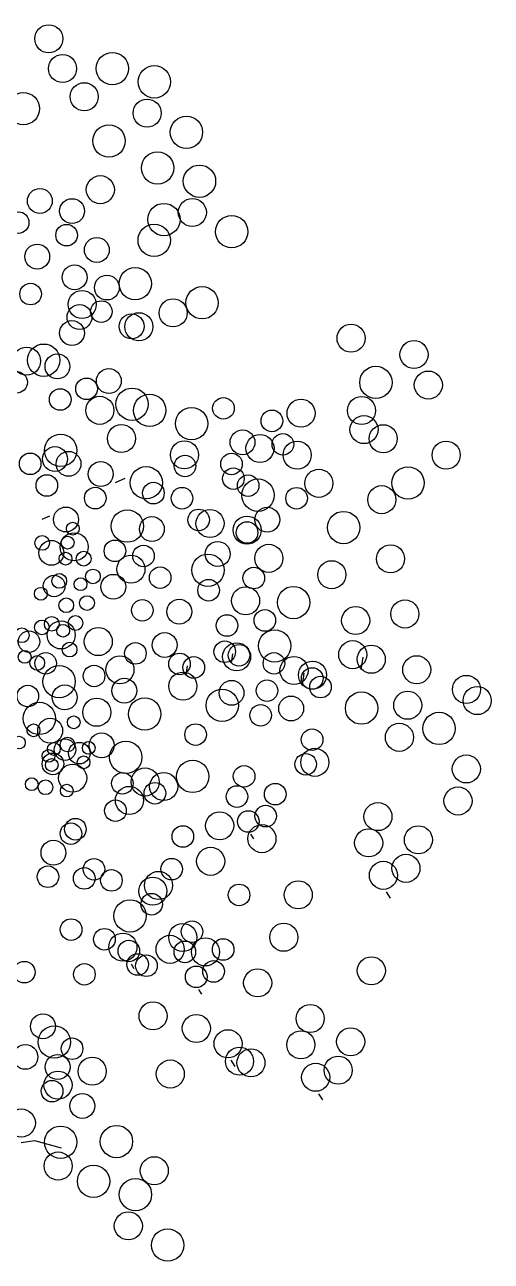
# Model space of a CAD drawing. Header units: millimetres. Extents: x 441156 to 441876, y 4514765 to 4515211.
# Drawn here: x 441431.068 to 441431.58, y 4514832.017 to 4514833.374 of the extents above; entities that cross this region are included whole.
import ezdxf

# ---------------------------------------------------------------- set-up
doc = ezdxf.new("R2010")
doc.units = ezdxf.units.MM
doc.layers.add('01_piscinas', color=254, linetype='Continuous')

msp = doc.modelspace()

# ---------------------------------------------------------------- linework, layer by layer
at = {"layer": '01_piscinas'}
for p, q in [((441431.1503235, 4514833.26178862, 0.00000053), (441431.15366096, 4514833.26323551, 0.00000053)), ((441431.07382353, 4514833.13139535, 0.00000053), (441431.07639082, 4514833.13250834, 0.00000053)), ((441431.16755683, 4514832.87201464, 0.00000053), (441431.17823673, 4514832.87664468, 0.00000053)), ((441431.08707995, 4514832.83156921, 0.00000053), (441431.09529525, 4514832.83513078, 0.00000053)), ((441431.10737516, 4514832.77191545, 0.00000053), (441431.10891501, 4514832.77130697, 0.00000053)), ((441431.29594423, 4514832.68391107, 0.00000053), (441431.29443332, 4514832.67346039, 0.00000053)), ((441431.4390804, 4514832.68005906, 0.00000053), (441431.43711621, 4514832.66647318, 0.00000053)), ((441431.24629627, 4514832.6705245, 0.00000053), (441431.24478536, 4514832.66007383, 0.00000053)), ((441431.37453805, 4514832.66265652, 0.00000053), (441431.37257387, 4514832.64907065, 0.00000053)), ((441431.31590066, 4514832.48580682, 0.00000053), (441431.3191057, 4514832.48056107, 0.00000053)), ((441431.46502376, 4514832.42252354, 0.00000053), (441431.46919031, 4514832.41570406, 0.00000053)), ((441431.18463196, 4514832.34360177, 0.00000053), (441431.187837, 4514832.33835602, 0.00000053)), ((441431.2586649, 4514832.31529006, 0.00000053), (441431.26186994, 4514832.3100443, 0.00000053)), ((441431.29437445, 4514832.23765698, 0.00000053), (441431.298541, 4514832.2308375, 0.00000053)), ((441431.39061727, 4514832.20085174, 0.00000053), (441431.39478382, 4514832.19403226, 0.00000053))]:
    msp.add_line(p, q, dxfattribs=at)
at = {"layer": '01_piscinas', "elevation": 0.00000053}
msp.add_lwpolyline([(441431.10820044, 4514832.14123502), (441431.07878697, 4514832.14898291), (441431.07878697, 4514832.14898291), (441431.06384337, 4514832.14699573)], dxfattribs=at)
at = {"layer": '01_piscinas'}
for centre, radius in [((441431.09424742, 4514833.35902143, 0.00000053), 0.01541533), ((441431.10933897, 4514833.32632043, 0.00000053), 0.01541533), ((441431.16410346, 4514833.32628989, 0.00000053), 0.01775907), ((441431.21014379, 4514833.31173719, 0.00000053), 0.01775907), ((441431.06631299, 4514833.28233725, 0.00000053), 0.01775907), ((441431.13313519, 4514833.29537297, 0.00000053), 0.01541533), ((441431.20228858, 4514833.27739203, 0.00000053), 0.01541533), ((441431.24547629, 4514833.25630782, 0.00000053), 0.01775907), ((441431.16035632, 4514833.24681938, 0.00000053), 0.01775907), ((441431.21375542, 4514833.21721365, 0.00000053), 0.01775907), ((441431.25979575, 4514833.20266094, 0.00000053), 0.01775907), ((441431.15088897, 4514833.19332853, 0.00000053), 0.01541533), ((441431.0844235, 4514833.18101171, 0.00000053), 0.01366082), ((441431.11983914, 4514833.16981732, 0.00000053), 0.01366082), ((441431.22074501, 4514833.16059699, 0.00000053), 0.01775907), ((441431.25194054, 4514833.16831579, 0.00000053), 0.01541533), ((441431.06060176, 4514833.15722946, 0.00000053), 0.01185795), ((441431.29512825, 4514833.14723157, 0.00000053), 0.01775907), ((441431.11379667, 4514833.14339797, 0.00000053), 0.01185795), ((441431.21000828, 4514833.13774314, 0.00000053), 0.01775907), ((441431.14701799, 4514833.12717934, 0.00000053), 0.01366082), ((441431.08154109, 4514833.11988054, 0.00000053), 0.01366082), ((441431.12261732, 4514833.09710691, 0.00000053), 0.01366082), ((441431.1892249, 4514833.09015638, 0.00000053), 0.01775907), ((441431.15803296, 4514833.08591252, 0.00000053), 0.01366082), ((441431.07425852, 4514833.07873374, 0.00000053), 0.01185795), ((441431.1308287, 4514833.06732983, 0.00000053), 0.01541533), ((441431.26263773, 4514833.06920409, 0.00000053), 0.01775907), ((441431.12799393, 4514833.05355563, 0.00000053), 0.01366082), ((441431.15199049, 4514833.05949317, 0.00000053), 0.01185795), ((441431.23080051, 4514833.05811015, 0.00000053), 0.01541533), ((441431.18521181, 4514833.04327454, 0.00000053), 0.01366082), ((441431.19318465, 4514833.04287369, 0.00000053), 0.01541533), ((441431.11973491, 4514833.03597574, 0.00000053), 0.01366082), ((441431.42629779, 4514833.03030935, 0.00000053), 0.01541533), ((441431.49545118, 4514833.01232842, 0.00000053), 0.01541533), ((441431.06980271, 4514833.00514826, 0.00000053), 0.01541533), ((441431.08867046, 4514833.0061721, 0.00000053), 0.01775907), ((441431.10374769, 4514832.99937055, 0.00000053), 0.01366082), ((441431.45351892, 4514832.98175577, 0.00000053), 0.01775907), ((441431.05882754, 4514832.98181166, 0.00000053), 0.01185795), ((441431.13572893, 4514832.9747196, 0.00000053), 0.01185795), ((441431.1602191, 4514832.9832534, 0.00000053), 0.01366082), ((441431.51120065, 4514832.97885508, 0.00000053), 0.01541533), ((441431.10679365, 4514832.96299925, 0.00000053), 0.01185795), ((441431.18569908, 4514832.95786402, 0.00000053), 0.01775907), ((441431.15028926, 4514832.95110496, 0.00000053), 0.01541533), ((441431.20505375, 4514832.95107443, 0.00000053), 0.01775907), ((441431.28611145, 4514832.95333437, 0.00000053), 0.01185795), ((441431.37133949, 4514832.94793303, 0.00000053), 0.01541533), ((441431.43780017, 4514832.95085877, 0.00000053), 0.01541533), ((441431.25109408, 4514832.93652172, 0.00000053), 0.01775907), ((441431.33930637, 4514832.93950289, 0.00000053), 0.01185795), ((441431.44049288, 4514832.9299521, 0.00000053), 0.01541533), ((441431.17408548, 4514832.9201575, 0.00000053), 0.01541533), ((441431.46159639, 4514832.91991131, 0.00000053), 0.01541533), ((441431.10726329, 4514832.90712179, 0.00000053), 0.01775907), ((441431.24323887, 4514832.90217657, 0.00000053), 0.01541533), ((441431.30705078, 4514832.91598546, 0.00000053), 0.01366082), ((441431.32628506, 4514832.90924747, 0.00000053), 0.01541533), ((441431.35142135, 4514832.91375416, 0.00000053), 0.01185795), ((441431.0737972, 4514832.89240792, 0.00000053), 0.01185795), ((441431.10103552, 4514832.89760719, 0.00000053), 0.01366082), ((441431.11592373, 4514832.89238443, 0.00000053), 0.01366082), ((441431.29495944, 4514832.89221854, 0.00000053), 0.01185795), ((441431.3670924, 4514832.90195579, 0.00000053), 0.01541533), ((441431.53074978, 4514832.90193038, 0.00000053), 0.01541533), ((441431.15133937, 4514832.88119004, 0.00000053), 0.01366082), ((441431.24383584, 4514832.88996797, 0.00000053), 0.01185795), ((441431.09210198, 4514832.86860218, 0.00000053), 0.01185795), ((441431.20130661, 4514832.87160391, 0.00000053), 0.01775907), ((441431.29703076, 4514832.87613648, 0.00000053), 0.01185795), ((441431.31326423, 4514832.8684128, 0.00000053), 0.01185795), ((441431.39088862, 4514832.87100833, 0.00000053), 0.01541533), ((441431.48881753, 4514832.87135773, 0.00000053), 0.01775907), ((441431.1452969, 4514832.85477069, 0.00000053), 0.01185795), ((441431.20917858, 4514832.86020985, 0.00000053), 0.01185795), ((441431.24056885, 4514832.85460086, 0.00000053), 0.01185795), ((441431.32406643, 4514832.85797261, 0.00000053), 0.01775907), ((441431.36645914, 4514832.85458132, 0.00000053), 0.01185795), ((441431.46004201, 4514832.8530274, 0.00000053), 0.01541533), ((441431.11304132, 4514832.83125326, 0.00000053), 0.01366082), ((441431.18052323, 4514832.82401716, 0.00000053), 0.01775907), ((441431.25887363, 4514832.83079512, 0.00000053), 0.01185795), ((441431.27132676, 4514832.82687114, 0.00000053), 0.01541533), ((441431.33420356, 4514832.83106389, 0.00000053), 0.01366082), ((441431.41810976, 4514832.82245474, 0.00000053), 0.01775907), ((441431.1206215, 4514832.82125808, 0.00000053), 0.00701654), ((441431.20747195, 4514832.82076765, 0.00000053), 0.01366082), ((441431.31213411, 4514832.81957946, 0.00000053), 0.01541533), ((441431.31206855, 4514832.81696364, 0.00000053), 0.01185795), ((441431.08694989, 4514832.80556792, 0.00000053), 0.00808333), ((441431.12212703, 4514832.80119061, 0.00000053), 0.01541533), ((441431.11495388, 4514832.805876, 0.00000053), 0.00701654), ((441431.0970541, 4514832.79464807, 0.00000053), 0.01366082), ((441431.13257006, 4514832.78824016, 0.00000053), 0.00808333), ((441431.16690297, 4514832.79684344, 0.00000053), 0.01185795), ((441431.19829324, 4514832.79123446, 0.00000053), 0.01185795), ((441431.27981297, 4514832.79344621, 0.00000053), 0.01366082), ((441431.33593033, 4514832.788632, 0.00000053), 0.01541533), ((441431.46962606, 4514832.78805361, 0.00000053), 0.01541533), ((441431.11265224, 4514832.78825669, 0.00000053), 0.00701654), ((441431.18448298, 4514832.77673446, 0.00000053), 0.01541533), ((441431.26910814, 4514832.77559629, 0.00000053), 0.01775907), ((441431.40508372, 4514832.77065107, 0.00000053), 0.01541533), ((441431.10010006, 4514832.75827677, 0.00000053), 0.01185795), ((441431.10578637, 4514832.76386851, 0.00000053), 0.00808333), ((441431.14270439, 4514832.76873823, 0.00000053), 0.00808333), ((441431.16519634, 4514832.75740125, 0.00000053), 0.01366082), ((441431.21659802, 4514832.76742872, 0.00000053), 0.01185795), ((441431.31944089, 4514832.7669838, 0.00000053), 0.01185795), ((441431.08552321, 4514832.7496995, 0.00000053), 0.00701654), ((441431.12912215, 4514832.76021241, 0.00000053), 0.00701654), ((441431.26979294, 4514832.75359723, 0.00000053), 0.01185795), ((441431.3104722, 4514832.74200009, 0.00000053), 0.01541533), ((441431.36315146, 4514832.74007841, 0.00000053), 0.01775907), ((441431.11344429, 4514832.73715332, 0.00000053), 0.00808333), ((441431.13623619, 4514832.73952642, 0.00000053), 0.00808333), ((441431.19701485, 4514832.73155802, 0.00000053), 0.01185795), ((441431.23753735, 4514832.7300798, 0.00000053), 0.01366082), ((441431.48544247, 4514832.72754701, 0.00000053), 0.01541533), ((441431.33160736, 4514832.72044026, 0.00000053), 0.01185795), ((441431.43138013, 4514832.72034978, 0.00000053), 0.01541533), ((441431.0866606, 4514832.71278167, 0.00000053), 0.00808333), ((441431.09747177, 4514832.71668158, 0.00000053), 0.00808333), ((441431.1078057, 4514832.7045262, 0.00000053), 0.01541533), ((441431.10999639, 4514832.70912557, 0.00000053), 0.00701654), ((441431.12357862, 4514832.71765139, 0.00000053), 0.00808333), ((441431.29002094, 4514832.71490393, 0.00000053), 0.01185795), ((441431.0646556, 4514832.70415498, 0.00000053), 0.00808333), ((441431.07250781, 4514832.69712296, 0.00000053), 0.01185795), ((441431.14861305, 4514832.69723452, 0.00000053), 0.01541533), ((441431.22155014, 4514832.69347461, 0.00000053), 0.01366082), ((441431.34236808, 4514832.69249166, 0.00000053), 0.01775907), ((441431.06772265, 4514832.68045971, 0.00000053), 0.00701654), ((441431.11711042, 4514832.68843958, 0.00000053), 0.00808333), ((441431.18939729, 4514832.68426441, 0.00000053), 0.01185795), ((441431.28751694, 4514832.68607806, 0.00000053), 0.01185795), ((441431.30056938, 4514832.6805184, 0.00000053), 0.01541533), ((441431.30317934, 4514832.68221023, 0.00000053), 0.01185795), ((441431.42812492, 4514832.68287615, 0.00000053), 0.01541533), ((441431.44848604, 4514832.67784797, 0.00000053), 0.01541533), ((441431.08154008, 4514832.67378346, 0.00000053), 0.00808333), ((441431.09081259, 4514832.67331722, 0.00000053), 0.01185795), ((441431.17240927, 4514832.66628706, 0.00000053), 0.01541533), ((441431.23786898, 4514832.6726915, 0.00000053), 0.01185795), ((441431.25353138, 4514832.66882366, 0.00000053), 0.01185795), ((441431.34157625, 4514832.67335347, 0.00000053), 0.01185795), ((441431.36358258, 4514832.66547362, 0.00000053), 0.01541533), ((441431.38394369, 4514832.66044543, 0.00000053), 0.01541533), ((441431.49840202, 4514832.66633418, 0.00000053), 0.01541533), ((441431.10558708, 4514832.65325135, 0.00000053), 0.01775907), ((441431.14400751, 4514832.65948574, 0.00000053), 0.01185795), ((441431.24156266, 4514832.64830613, 0.00000053), 0.01541533), ((441431.38361436, 4514832.65673195, 0.00000053), 0.01185795), ((441431.55305157, 4514832.6447262, 0.00000053), 0.01541533), ((441431.07122942, 4514832.63744652, 0.00000053), 0.01185795), ((441431.11175192, 4514832.63596831, 0.00000053), 0.01366082), ((441431.17722882, 4514832.64326711, 0.00000053), 0.01366082), ((441431.29497306, 4514832.64094982, 0.00000053), 0.01366082), ((441431.3339664, 4514832.64334538, 0.00000053), 0.01185795), ((441431.39273258, 4514832.64729856, 0.00000053), 0.01185795), ((441431.56490525, 4514832.6324628, 0.00000053), 0.01541533), ((441431.14695114, 4514832.61965515, 0.00000053), 0.01541533), ((441431.1996304, 4514832.61773347, 0.00000053), 0.01775907), ((441431.28475037, 4514832.62722191, 0.00000053), 0.01775907), ((441431.360477, 4514832.62378113, 0.00000053), 0.01366082), ((441431.43781788, 4514832.62420943, 0.00000053), 0.01775907), ((441431.48850922, 4514832.62732366, 0.00000053), 0.01541533), ((441431.08381978, 4514832.61282509, 0.00000053), 0.01775907), ((441431.3269543, 4514832.61629887, 0.00000053), 0.01185795), ((441431.522973, 4514832.60189014, 0.00000053), 0.01775907), ((441431.07749464, 4514832.59976647, 0.00000053), 0.00701654), ((441431.09576471, 4514832.59936311, 0.00000053), 0.01366082), ((441431.12169593, 4514832.60859099, 0.00000053), 0.00701654), ((441431.25550795, 4514832.59513737, 0.00000053), 0.01185795), ((441431.47939349, 4514832.59216321, 0.00000053), 0.01541533), ((441431.06132989, 4514832.58633557, 0.00000053), 0.00701654), ((441431.11483006, 4514832.58420281, 0.00000053), 0.00808333), ((441431.15223612, 4514832.58324597, 0.00000053), 0.01366082), ((441431.38348312, 4514832.5895715, 0.00000053), 0.01185795), ((441431.09396455, 4514832.57172219, 0.00000053), 0.00701654), ((441431.09982674, 4514832.57931768, 0.00000053), 0.00701654), ((441431.11208355, 4514832.57858, 0.00000053), 0.01185795), ((441431.12774595, 4514832.57471217, 0.00000053), 0.01185795), ((441431.13816584, 4514832.58054671, 0.00000053), 0.00701654), ((441431.17884702, 4514832.57014672, 0.00000053), 0.01775907), ((441431.38651323, 4514832.56465325, 0.00000053), 0.01541533), ((441431.09881067, 4514832.56299181, 0.00000053), 0.01185795), ((441431.0975251, 4514832.56169837, 0.00000053), 0.00701654), ((441431.1324614, 4514832.5647043, 0.00000053), 0.00701654), ((441431.25225985, 4514832.54919443, 0.00000053), 0.01775907), ((441431.37647102, 4514832.56252499, 0.00000053), 0.01185795), ((441431.55288096, 4514832.55741762, 0.00000053), 0.01541533), ((441431.12045082, 4514832.54732017, 0.00000053), 0.01541533), ((441431.1750828, 4514832.54157735, 0.00000053), 0.01185795), ((441431.20006152, 4514832.54312867, 0.00000053), 0.01541533), ((441431.22042263, 4514832.53810049, 0.00000053), 0.01541533), ((441431.308821, 4514832.54931938, 0.00000053), 0.01185795), ((441431.07549816, 4514832.54067199, 0.00000053), 0.00701654), ((441431.09065923, 4514832.53731019, 0.00000053), 0.00808333), ((441431.11399501, 4514832.53365409, 0.00000053), 0.00701654), ((441431.18280677, 4514832.52286402, 0.00000053), 0.01541533), ((441431.21078709, 4514832.53071516, 0.00000053), 0.01185795), ((441431.30095531, 4514832.52711495, 0.00000053), 0.01185795), ((441431.34299656, 4514832.52969268, 0.00000053), 0.01185795), ((441431.54376523, 4514832.52225716, 0.00000053), 0.01541533), ((441431.16747295, 4514832.51156926, 0.00000053), 0.01185795), ((441431.28196054, 4514832.49502522, 0.00000053), 0.01541533), ((441431.31342285, 4514832.49970887, 0.00000053), 0.01185795), ((441431.33249515, 4514832.50564809, 0.00000053), 0.01185795), ((441431.4558202, 4514832.50508986, 0.00000053), 0.01541533), ((441431.11859172, 4514832.48633912, 0.00000053), 0.01185795), ((441431.12346103, 4514832.49122572, 0.00000053), 0.01185795), ((441431.24150589, 4514832.48325754, 0.00000053), 0.01185795), ((441431.32837612, 4514832.48090437, 0.00000053), 0.01541533), ((441431.4455948, 4514832.47622411, 0.00000053), 0.01541533), ((441431.50024843, 4514832.47957515, 0.00000053), 0.01541533), ((441431.09936952, 4514832.4654842, 0.00000053), 0.01366082), ((441431.27206774, 4514832.4560147, 0.00000053), 0.01541533), ((441431.14394398, 4514832.44723887, 0.00000053), 0.01185795), ((441431.22922612, 4514832.44742111, 0.00000053), 0.01185795), ((441431.46180261, 4514832.4405962, 0.00000053), 0.01541533), ((441431.4865966, 4514832.44831719, 0.00000053), 0.01541533), ((441431.09332705, 4514832.43906485, 0.00000053), 0.01185795), ((441431.13317628, 4514832.43723645, 0.00000053), 0.01185795), ((441431.16304744, 4514832.43504953, 0.00000053), 0.01185795), ((441431.21485224, 4514832.42956811, 0.00000053), 0.01541533), ((441431.20852214, 4514832.42321553, 0.00000053), 0.01541533), ((441431.30325906, 4514832.41910939, 0.00000053), 0.01185795), ((441431.36831056, 4514832.41920947, 0.00000053), 0.01541533), ((441431.20720922, 4514832.40892473, 0.00000053), 0.01185795), ((441431.18353328, 4514832.39610412, 0.00000053), 0.01775907), ((441431.11877397, 4514832.3810237, 0.00000053), 0.01185795), ((441431.25158524, 4514832.37880262, 0.00000053), 0.01185795), ((441431.15537542, 4514832.3704174, 0.00000053), 0.01185795), ((441431.17567807, 4514832.36175897, 0.00000053), 0.01541533), ((441431.22748206, 4514832.35938205, 0.00000053), 0.01541533), ((441431.24148007, 4514832.3723852, 0.00000053), 0.01541533), ((441431.35234685, 4514832.37262211, 0.00000053), 0.01541533), ((441431.18215415, 4514832.35750382, 0.00000053), 0.01185795), ((441431.24371955, 4514832.35659819, 0.00000053), 0.01185795), ((441431.26631457, 4514832.35653905, 0.00000053), 0.01541533), ((441431.2857608, 4514832.35917591, 0.00000053), 0.01185795), ((441431.19187998, 4514832.34274886, 0.00000053), 0.01185795), ((441431.20151745, 4514832.34138597, 0.00000053), 0.01185795), ((441431.44858968, 4514832.33581687, 0.00000053), 0.01541533), ((441431.06738929, 4514832.33428769, 0.00000053), 0.01185795), ((441431.13335853, 4514832.33192102, 0.00000053), 0.01185795), ((441431.25618709, 4514832.32919211, 0.00000053), 0.01185795), ((441431.27525939, 4514832.33513132, 0.00000053), 0.01185795), ((441431.32372489, 4514832.32257682, 0.00000053), 0.01541533), ((441431.20875906, 4514832.28630547, 0.00000053), 0.01541533), ((441431.38141371, 4514832.28341807, 0.00000053), 0.01541533), ((441431.08785616, 4514832.27489966, 0.00000053), 0.01366082), ((441431.25634095, 4514832.27251729, 0.00000053), 0.01541533), ((441431.10038337, 4514832.2575949, 0.00000053), 0.01775907), ((441431.29115329, 4514832.25572964, 0.00000053), 0.01541533), ((441431.37118831, 4514832.25455231, 0.00000053), 0.01541533), ((441431.42584194, 4514832.25790336, 0.00000053), 0.01541533), ((441431.06851721, 4514832.24130263, 0.00000053), 0.01366082), ((441431.1198374, 4514832.25024872, 0.00000053), 0.01185795), ((441431.10393285, 4514832.23010824, 0.00000053), 0.01366082), ((441431.14195898, 4514832.22554867, 0.00000053), 0.01541533), ((441431.30379687, 4514832.23654819, 0.00000053), 0.01541533), ((441431.31632559, 4514832.23477644, 0.00000053), 0.01541533), ((441431.41219011, 4514832.22664539, 0.00000053), 0.01541533), ((441431.10434312, 4514832.21031221, 0.00000053), 0.01541533), ((441431.22771898, 4514832.222472, 0.00000053), 0.01541533), ((441431.38739612, 4514832.21892441, 0.00000053), 0.01541533), ((441431.09789038, 4514832.2036889, 0.00000053), 0.01185795), ((441431.13111169, 4514832.18747027, 0.00000053), 0.01366082), ((441431.06411446, 4514832.16869133, 0.00000053), 0.01541533), ((441431.10730217, 4514832.14760711, 0.00000053), 0.01775907), ((441431.1685659, 4514832.14834423, 0.00000053), 0.01775907), ((441431.10454758, 4514832.12147643, 0.00000053), 0.01541533), ((441431.21014152, 4514832.116298, 0.00000053), 0.01541533), ((441431.14342527, 4514832.10466809, 0.00000053), 0.01775907), ((441431.1894656, 4514832.09011539, 0.00000053), 0.01775907), ((441431.18161039, 4514832.05577024, 0.00000053), 0.01541533), ((441431.2247981, 4514832.03468602, 0.00000053), 0.01775907)]:
    msp.add_circle(centre, radius, dxfattribs=at)

doc.saveas('drawing.dxf')
